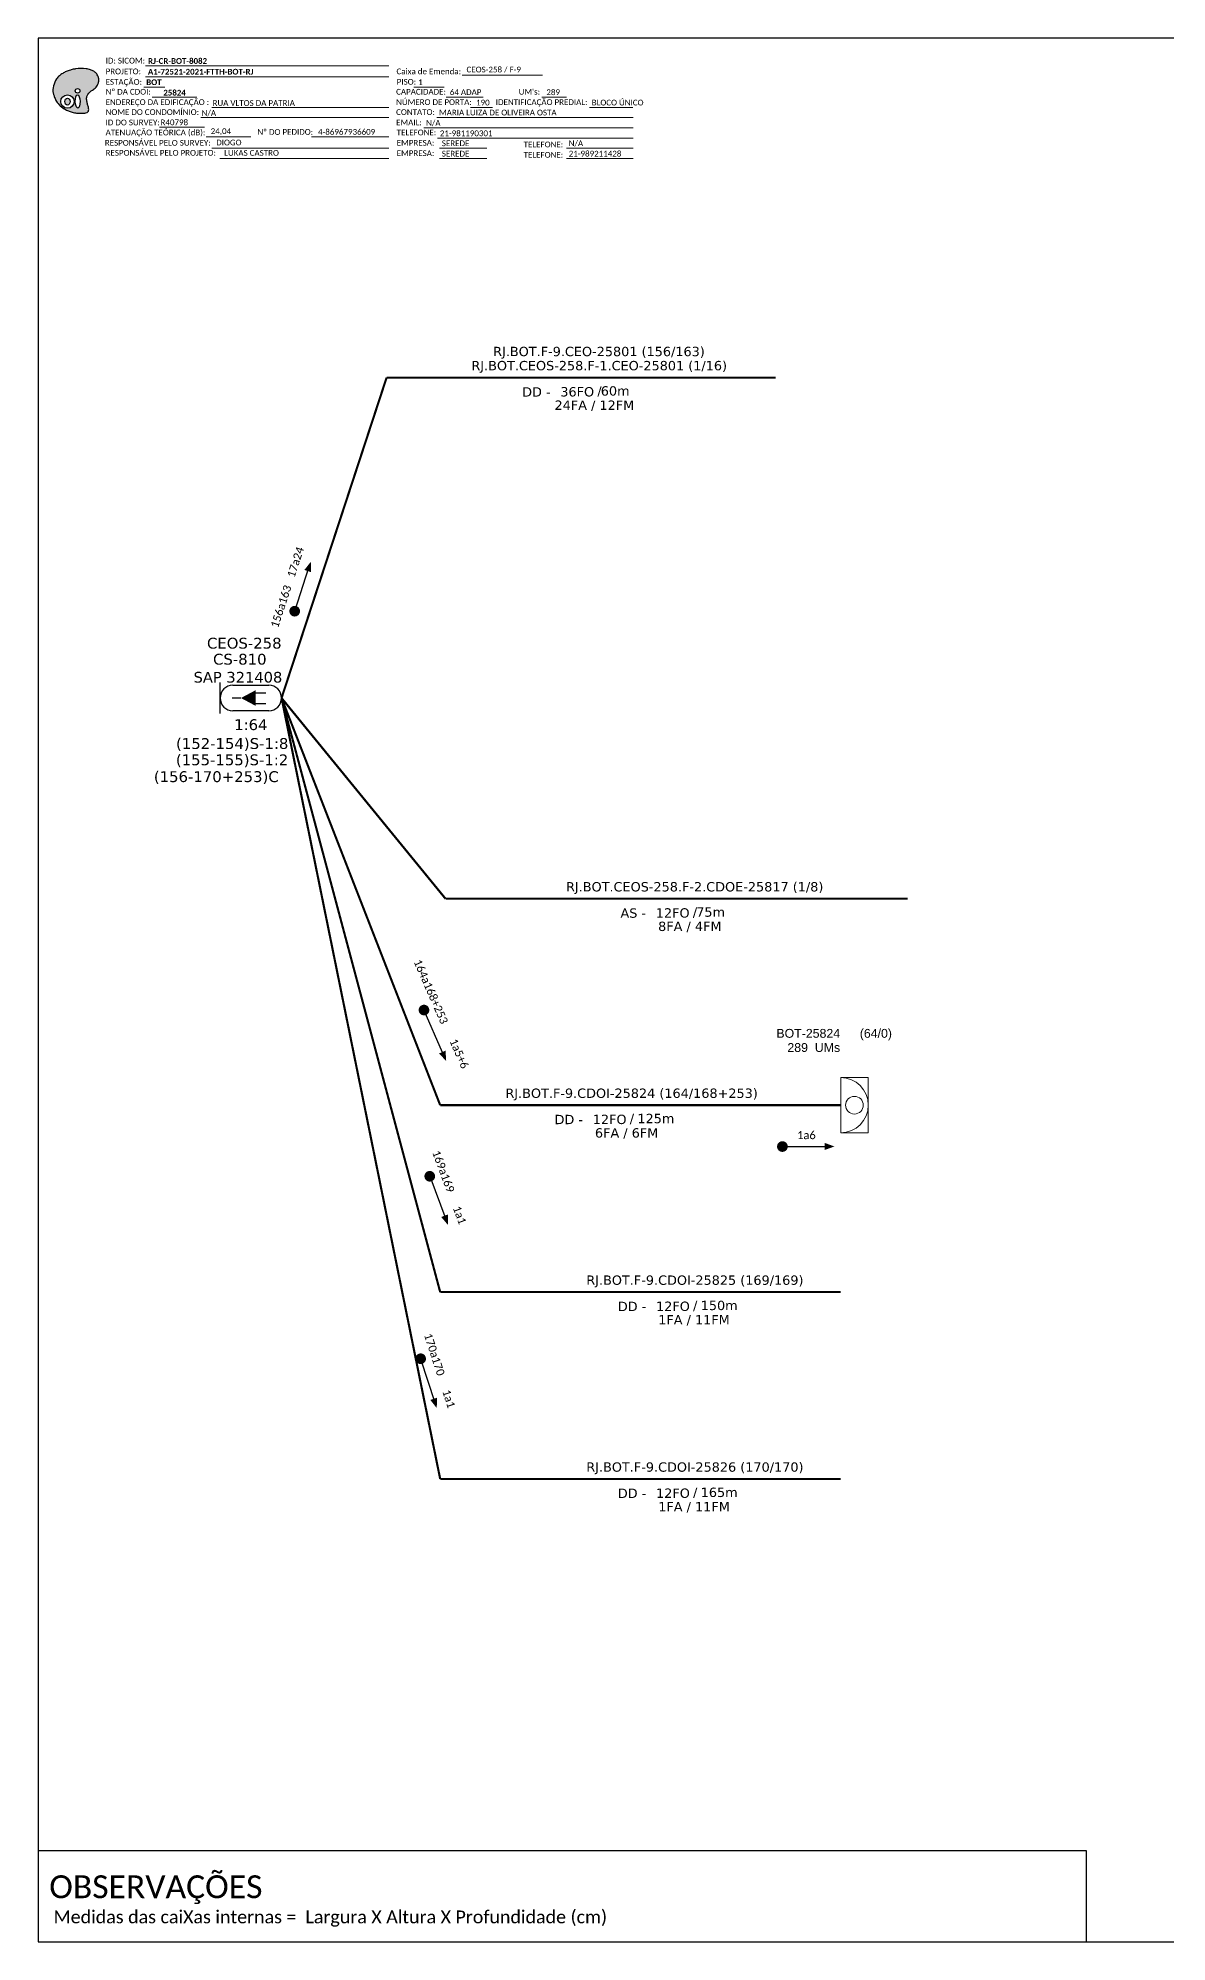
# Model space of a CAD drawing. Extents: x -89 to 2618, y 705 to 1299.
# Drawn here: x -89 to 263, y 705 to 1299 of the extents above; entities that cross this region are included whole.
import ezdxf
from ezdxf.enums import TextEntityAlignment as Align

# ---------------------------------------------------------------- set-up
doc = ezdxf.new("R2010")
doc.units = 0
for name, color, linetype, lineweight in [("20.0-LEGENDA DOS CDO'S", 1, 'Continuous', 0), ('20.1-CDO_INTERIOR', 1, 'Continuous', 0), ('40.1-ETIQUETAS', 1, 'Continuous', 20)]:
    doc.layers.add(name, color=color, linetype=linetype, lineweight=lineweight)
for name, color, linetype in [('20.4-CEOS', 1, 'Continuous'), ('CABO OPTICO EXISTENTE', 5, 'Continuous'), ('CAP a instalar', 1, 'Continuous'), ('CD de instalação futura', 8, 'Continuous'), ('SETA', 7, 'Continuous')]:
    doc.layers.add(name, color=color, linetype=linetype)
doc.styles.add('ARIAL', font='arial.ttf')
doc.styles.add('siredit', font='verdana.ttf')
doc.styles.get("Standard").update_dxf_attribs({"font": 'arial.ttf'})
doc.styles.add('WMF-Calibri0', font='calibri.ttf')
doc.styles.add('WMF-Calibri1', font='calibrib.ttf')
doc.linetypes.add('FENCELINE1', pattern='A,0.25,-0.1,[133,ltypeshp.shx,S=0.1,R=0,X=-0.1,Y=0],-0.1,1', length=1.45)

# ---------------------------------------------------------------- blocks, each defined once
blk = doc.blocks.new('OI')
h = blk.add_hatch(color=40)
edge = h.paths.add_edge_path()
edge.add_spline(control_points=[(4.35, -0.67), (3.92, -0.99), (3.26, -1.5), (2.81, -2.59), (2.9, -3.5), (3.06, -4.27), (3.31, -4.85), (3.37, -5.39), (3.4, -5.88), (3.2, -6.4), (2.54, -6.61), (1.65, -6.63), (0.55, -6.67), (-0.56, -6.42), (-1.61, -6.14), (-2.77, -5.61), (-3.92, -4.77), (-4.89, -3.7), (-5.34, -2.65), (-5.6, -1.94), (-5.85, -0.96), (-5.71, 0.47), (-5.1, 2.02), (-4.14, 3.02), (-3.3, 3.61), (-2.37, 4.16), (-1.36, 4.44), (-0.56, 4.7), (0.79, 4.85), (2.24, 4.97), (3.79, 4.57), (4.67, 4.21), (5.44, 3.65), (5.76, 2.99), (6.03, 2.21), (6.01, 1.46), (5.72, 0.64), (5.31, 0.08), (4.88, -0.38), (4.51, -0.55), (4.35, -0.67)], knot_values=[0, 0, 0, 0, 1.60434, 2.417191, 3.427595, 4.282808, 4.776746, 5.304182, 5.888771, 6.258406, 6.858137, 7.79129, 8.986195, 10.124242, 11.187857, 12.242908, 13.953784, 15.414161, 16.515391, 17.349188, 17.675853, 19.552021, 21.515531, 22.568638, 23.63245, 24.621084, 25.782718, 26.745347, 27.142653, 29.870543, 31.004649, 31.921532, 32.709589, 33.801391, 34.042471, 35.192333, 35.971461, 36.628871, 37.254359, 37.836911, 37.836911, 37.836911, 37.836911], degree=3, periodic=0)
h.paths.add_polyline_path([(1.13, -0.87, -1), (-0.04, -0.87, -1)], flags=16)
edge = h.paths.add_edge_path(flags=16)
edge.add_ellipse((0.56, -3.59), major_axis=(-0.02, 1.71), ratio=0.361305, start_angle=0, end_angle=360)
h.paths.add_polyline_path([(-0.36, -3.62, -1), (-3.8, -3.62, -1)], flags=16)
edge = h.paths.add_edge_path(flags=0)
edge.add_ellipse((-2.08, -3.62), major_axis=(0, 0.885), ratio=0.758294, start_angle=0, end_angle=360)
at = {"color": 40}
for centre, radius in [((-2.08, -3.62), 1.72), ((0.54, -0.87), 0.587)]:
    blk.add_circle(centre, radius, dxfattribs=at)
blk.add_ellipse((-2.08, -3.62), major_axis=(0, 0.885), ratio=0.758294, start_param=-3.141592653589792, end_param=3.141592653589792, dxfattribs=at)
blk.add_ellipse((0.56, -3.59), major_axis=(-0.02, 1.71), ratio=0.361305, dxfattribs=at)
at = {"color": 40, "start_tangent": (-0.800898, -0.598801), "end_tangent": (-0.800898, -0.598801)}
blk.add_spline([(4.35, -0.67), (3.2, -1.78), (2.9, -2.54), (2.92, -3.55), (3.12, -4.38), (3.28, -4.85), (3.37, -5.37), (3.35, -5.95), (3.2, -6.29), (2.66, -6.55), (1.73, -6.63), (0.54, -6.62), (-0.58, -6.41), (-1.6, -6.11), (-2.56, -5.67), (-3.95, -4.67), (-4.89, -3.56), (-5.37, -2.56), (-5.64, -1.78), (-5.72, -1.46), (-5.63, 0.42), (-4.84, 2.22), (-4.13, 2.99), (-3.27, 3.62), (-2.4, 4.09), (-1.3, 4.47), (-0.37, 4.72), (0.02, 4.77), (2.75, 4.8), (3.85, 4.53), (4.69, 4.16), (5.31, 3.68), (5.85, 2.73), (5.93, 2.5), (5.94, 1.35), (5.67, 0.62), (5.29, 0.08), (4.84, -0.36), (4.35, -0.67)], degree=3, dxfattribs=at)
blk = doc.blocks.new('CARIMBO')
at = {"color": 7, "lineweight": 0}
for points in [[(35.66, -16.79), (111.64, -16.79)], [(134.48, -16.3), (159.61, -16.3)], [(35.15, -20.06), (41.7, -20.06)], [(37.81, -23.14), (51.75, -23.14)], [(119.43, -20.02), (128.92, -20.02)], [(129.48, -23.14), (141.1, -23.14)], [(159.42, -23.14), (167.09, -23.14)], [(52.97, -29.48), (111.64, -29.48)], [(56.38, -26.37), (111.64, -26.37)], [(126.6, -29.48), (187.83, -29.48)], [(137.07, -26.37), (144.01, -26.37)], [(174.24, -26.37), (187.8, -26.37)], [(40.13, -32.55), (54.07, -32.55)], [(54.67, -35.52), (68.61, -35.52)], [(122.56, -32.72), (187.83, -32.72)], [(56.38, -39.07), (111.64, -39.07)], [(126.84, -35.96), (187.83, -35.96)], [(127.45, -39.07), (142.25, -39.07)], [(167.06, -39.07), (187.83, -39.07)], [(58.87, -42.31), (111.64, -42.31)], [(127.45, -42.31), (142.25, -42.31)], [(167.06, -42.31), (187.83, -42.31)]]:
    blk.add_lwpolyline(points, dxfattribs=at)
at = {"color": 7, "xscale": 1.213923925163967, "yscale": 1.213923925163967, "zscale": 1.213923925163967, "rotation": 0.1532896023949059}
blk.add_blockref('OI', (13.86, -20.16), dxfattribs=at)
at = {"color": 7, "lineweight": 0, "style": 'WMF-Calibri0'}
for s, height, p in [('PROJETO:', 1.793, (23.26, -16.04)), ('ESTAÇÃO:', 1.793, (23.26, -19.32)), ('Caixa de Emenda:', 1.7927, (114.02, -16.04)), ('PISO:', 1.793, (114.09, -19.28)), ('ENDEREÇO DA EDIFICAÇÃO :', 1.7927, (23.26, -25.63)), ('Nº DA CDOI:', 1.7927, (23.26, -22.39)), ('CAPACIDADE:', 1.7927, (113.91, -22.39)), ('NÚMERO DE PORTA:', 1.7927, (113.91, -25.63)), ('IDENTIFICAÇÃO PREDIAL:', 1.7927, (144.99, -25.63)), ("UM's:", 1.793, (152.15, -22.39)), ('NOME DO CONDOMÍNIO:', 1.7927, (23.26, -28.74)), ('CONTATO:', 1.793, (113.91, -28.74)), ('ATENUAÇÃO TEÓRICA (dB):', 1.7927, (23.26, -35.09)), ('ID DO SURVEY:', 1.7927, (23.26, -31.97)), ('EMAIL:', 1.793, (113.91, -31.97)), ('TELEFONE:', 1.793, (114.09, -35.09)), ('RESPONSÁVEL PELO SURVEY:', 1.7927, (23.02, -38.32)), ('RESPONSÁVEL PELO PROJETO:', 1.7927, (23.26, -41.44)), ('EMPRESA:', 1.793, (114.09, -38.32)), ('EMPRESA:', 1.793, (114.09, -41.56)), ('TELEFONE:', 1.793, (153.7, -38.83)), ('TELEFONE:', 1.793, (153.7, -42.06))]:
    blk.add_text(s, height=height, dxfattribs=at).set_placement(p)
at = {"color": 7, "lineweight": 0, "flags": 8}
for tag, p, style in [('EST', (35.94, -19.41), 'WMF-Calibri1'), ('PROJ', (36.46, -16.13), 'WMF-Calibri1'), ('PISO_PTR', (120.78, -19.42), 'WMF-Calibri0'), ('CEOS-XX', (135.87, -15.46), 'WMF-Calibri0'), ('CAPAC.', (130.66, -22.52), 'WMF-Calibri0'), ("UC'S", (160.78, -22.54), 'WMF-Calibri0'), ('NOME_DO_COND.', (53.23, -29.02), 'WMF-Calibri0'), ('LOGRADOURO', (56.65, -25.91), 'WMF-Calibri0'), ('NOME_DO_CONTATO', (127.3, -28.89), 'WMF-Calibri0'), ('N°', (138.85, -25.77), 'WMF-Calibri0'), ('N°PREDIO', (174.94, -25.77), 'WMF-Calibri0'), ('_ID_', (40.39, -31.94), 'WMF-Calibri0'), ('O_POTEN', (56.06, -34.68), 'WMF-Calibri0'), ('EMAIL', (123.26, -32.12), 'WMF-Calibri0'), ('TELEFONE', (127.55, -35.36), 'WMF-Calibri0'), ('RES_SURVEY', (57.78, -38.23), 'WMF-Calibri0'), ('RES_PROJ', (60.27, -41.47), 'WMF-Calibri0'), ('EMP_RESP_SURVEY', (128.16, -38.47), 'WMF-Calibri0'), ('EMP_RESP_PROJ', (128.16, -41.71), 'WMF-Calibri0'), ('CONT_RESP_SURVEY', (167.76, -38.47), 'WMF-Calibri0'), ('CONT_RESP_PROJ', (167.76, -41.71), 'WMF-Calibri0')]:
    blk.add_attdef(tag, p, '', height=1.79, dxfattribs=dict(at, style=style))
at = {"color": 7, "lineweight": 0, "style": 'WMF-Calibri1', "flags": 8}
blk.add_attdef("N° CDO'S", text='', height=1.79, dxfattribs=at).set_placement((44.78, -22.68), align=Align.CENTER)
blk = doc.blocks.new('ETIQUETA_RS5F')
at = {"layer": '40.1-ETIQUETAS', "color": 0, "style": 'siredit'}
blk.add_text('/', height=1.5, dxfattribs=at).set_placement((1.58, -1.95), align=Align.MIDDLE_RIGHT)
for tag, p in [('ETIQUETA_R_PRIMARIA', (1.21, 4.1)), ('ETIQUETA_R_SECUNDARIA', (1.21, 2.1)), ('F_ATIVAS/F_MORTAS', (1.14, -4.24))]:
    blk.add_attdef(tag, text='', height=1.5, dxfattribs=at).set_placement(p, align=Align.MIDDLE_CENTER)
for tag, p in [('TIPO_CABO', (-6.58, -2.12)), ('CAP_CABO', (0.4, -2.09))]:
    blk.add_attdef(tag, text='', height=1.5, dxfattribs=at).set_placement(p, align=Align.MIDDLE_RIGHT)
blk.add_attdef('METROS', text='', height=1.5, dxfattribs=at).set_placement((2.14, -1.95), align=Align.MIDDLE_LEFT)
for tag, p in [('FUSÃO_1', (0.85, -8.39)), ('FUSÃO_2', (0.85, -10.6)), ('FUSÃO_3', (0.85, -12.93)), ('FUSÃO_4', (0.85, -15.14)), ('FUSÃO_5', (0.85, -17.16))]:
    blk.add_attdef(tag, text='', height=1.5, dxfattribs=at).set_placement(p, align=Align.CENTER)
blk = doc.blocks.new('CDOI_INT')
at = {"layer": '20.1-CDO_INTERIOR', "color": 0, "lineweight": 18}
blk.add_lwpolyline([(4.25, -4.25), (4.25, 4.25), (0, 4.25), (0, -4.25)], close=True, dxfattribs=at)
blk.add_circle((2.12, 0), 1.36, dxfattribs=at)
blk.add_arc((0, 0), 4.25, 270, 90, dxfattribs=at)
at = {"layer": "20.0-LEGENDA DOS CDO'S", "color": 0, "style": 'ARIAL'}
for tag, p in [('CDO_N', (-0.08, 10.38)), ('SPLITER_1', (21.18, 10.38)), ('SURVEY', (-0.08, 8.2)), ('SPLITER_2', (21.19, 8.68)), ('SAP', (-0.08, 6.23)), ('1:XX', (5.94, -2.22)), ('UMS', (5.94, -4.24))]:
    blk.add_attdef(tag, p, '', height=1.36, dxfattribs=at)
blk.add_attdef('FIBRAS_UTILIZADAS', text='', height=1.36, dxfattribs=at).set_placement((15.34, 10.38), align=Align.CENTER)
blk = doc.blocks.new('CEOS_UN_SC')
at = {"layer": '20.4-CEOS', "color": 0}
for p, q in [((-9.11, 2.39), (-2.39, 2.39)), ((-2.39, -2.39), (-9.11, -2.39))]:
    blk.add_line(p, q, dxfattribs=at)
for points in [[(-11.5, -2.89), (-11.5, 2.89)], [(-7.6, 0), (-9.22, 0)], [(-4.96, 0.95), (-2.92, 0.95)], [(-4.96, -1.04), (-2.92, -1.04)]]:
    blk.add_lwpolyline(points, dxfattribs=at)
blk.add_lwpolyline([(-7.6, 0, 0, 2.95, 0), (-4.83, 0, 2.95, 2.95, 0)], format="xyseb", dxfattribs=at)
for centre, start, end in [((-9.11, 0), 90, 270), ((-2.39, 0), 270, 90)]:
    blk.add_arc(centre, 2.39, start, end, dxfattribs=at)
at = {"layer": '20.4-CEOS', "color": 7, "style": 'siredit'}
for tag, height, p in [('NOME?', 2.03, (-5.75, 10.27)), ('LOCAL?', 2.03, (-5.75, 7.27)), ('TIPO?', 2, (-8.17, 3.89))]:
    blk.add_attdef(tag, text='', height=height, dxfattribs=at).set_placement(p, align=Align.MIDDLE_CENTER)
for tag, p in [('RACIO_SPLITAGEM', (-5.75, -3.97)), ('FIBRAS_RESERVA', (-5.75, -7.51))]:
    blk.add_attdef(tag, text='', height=2.03, dxfattribs=at).set_placement(p, align=Align.TOP_CENTER)

msp = doc.modelspace()

# ---------------------------------------------------------------- linework, layer by layer
msp.add_lwpolyline([(-89.32, 705.02), (749.25, 705.02), (749.25, 1299.02), (-89.32, 1299.02), (-89.32, 705.02)])
at = {"color": 7, "lineweight": 0}
for points in [[(-55.82, 1290.33), (20.16, 1290.33)], [(-4.01, 1268.26), (20.14, 1268.26)]]:
    msp.add_lwpolyline(points, dxfattribs=at)
at = {"color": 7}
for points, const_width in [([(-9.51, 1119.42, 1), (-8.99, 1121.01, 1)], 1.66), ([(30.76, 996.53, 1), (31.42, 995.01, 1)], 1.66), ([(142.09, 953.18, 1), (143.75, 953.18, 1)], 1.67), ([(32.6, 944.69, 1), (33.18, 943.13, 1)], 1.66), ([(29.79, 887.77, 1), (30.3, 886.19, 1)], 1.66)]:
    msp.add_lwpolyline(points, format="xyb", close=True, dxfattribs=dict(at, const_width=const_width))
msp.add_lwpolyline([(-89.24, 733.5), (237.71, 733.5), (237.71, 705.02)], dxfattribs=at)
at = {"layer": 'CAP a instalar', "color": 7, "linetype": 'FENCELINE1', "ltscale": 6, "const_width": 0.667}
for points in [[(-13.35, 1093.12), (19.43, 1193.09)], [(19.43, 1193.09), (140.81, 1193.09)], [(37.81, 1030.5), (-13.35, 1093.12)], [(-13.35, 1093.12), (36.15, 849.45)], [(36.15, 907.77), (-13.35, 1093.12)], [(37.81, 1030.5), (182, 1030.5)], [(36.15, 907.77), (161.09, 907.77)], [(36.15, 849.45), (161.09, 849.45)]]:
    msp.add_lwpolyline(points, dxfattribs=at)
at = {"layer": 'CAP a instalar', "color": 1, "linetype": 'FENCELINE1', "ltscale": 6, "const_width": 0.667}
for points in [[(36.15, 966.09), (-13.35, 1093.12)], [(36.15, 966.09), (161.09, 966.09)]]:
    msp.add_lwpolyline(points, dxfattribs=at)
at = {"layer": 'SETA', "color": 7}
for points in [[(-9.25, 1120.22), (-4.79, 1133.81)], [(31.09, 995.77), (36.8, 982.65)], [(142.92, 953.18), (157.25, 953.18)], [(32.89, 943.91), (37.88, 930.5)], [(30.04, 886.98), (34.46, 873.37)]]:
    msp.add_lwpolyline(points, dxfattribs=at)
for points in [[(-6.23, 1133.07), (-4.22, 1135.62), (-4.12, 1132.38)], [(37.82, 983.1), (38.02, 979.86), (35.79, 982.21)], [(156.1, 954.32), (159.15, 953.21), (156.1, 952.1)], [(38.54, 931.98), (38.56, 928.73), (36.46, 931.2)], [(35.18, 874.81), (35.07, 871.57), (33.07, 874.13)]]:
    msp.add_solid(points, dxfattribs=at)

# ---------------------------------------------------------------- block references
ref = msp.add_blockref('CARIMBO', (-91.51, 1303.77))
ref.add_attrib('PROJ', 'A1-72521-2021-FTTH-BOT-RJ', (-55.05, 1287.63), dxfattribs={"color": 7, "lineweight": 0, "height": 1.7927, "style": 'WMF-Calibri1'})
ref.add_attrib('EST', 'BOT', (-55.57, 1284.35), dxfattribs={"color": 7, "lineweight": 0, "height": 1.793, "style": 'WMF-Calibri1'})
ref.add_attrib("N° CDO'S", '25824', dxfattribs={"color": 7, "lineweight": 0, "height": 1.793, "style": 'WMF-Calibri1'}).set_placement((-46.73, 1281.09), align=Align.CENTER)
ref.add_attrib('LOGRADOURO', 'RUA VLTOS DA PATRIA', (-34.86, 1277.86), dxfattribs={"color": 7, "lineweight": 0, "height": 1.7927, "style": 'WMF-Calibri0'})
ref.add_attrib('NOME_DO_COND.', 'N/A', (-38.28, 1274.74), dxfattribs={"color": 7, "lineweight": 0, "height": 1.793, "style": 'WMF-Calibri0'})
ref.add_attrib('_ID_', 'R40798', (-51.11, 1271.83), dxfattribs={"color": 7, "lineweight": 0, "height": 1.793, "style": 'WMF-Calibri0'})
ref.add_attrib('O_POTEN', '24,04', (-35.45, 1269.09), dxfattribs={"color": 7, "lineweight": 0, "height": 1.793, "style": 'WMF-Calibri0'})
ref.add_attrib('RES_SURVEY', 'DIOGO', (-33.73, 1265.54), dxfattribs={"color": 7, "lineweight": 0, "height": 1.793, "style": 'WMF-Calibri0'})
ref.add_attrib('RES_PROJ', 'LUKAS CASTRO', (-31.24, 1262.3), dxfattribs={"color": 7, "lineweight": 0, "height": 1.7927, "style": 'WMF-Calibri0'})
ref.add_attrib('CEOS-XX', 'CEOS-258 / F-9', (44.36, 1288.31), dxfattribs={"color": 7, "lineweight": 0, "height": 1.7927, "style": 'WMF-Calibri0'})
ref.add_attrib('CAPAC.', '64 ADAP', (39.15, 1281.25), dxfattribs={"color": 7, "lineweight": 0, "height": 1.793, "style": 'WMF-Calibri0'})
ref.add_attrib("UC'S", '289', (69.27, 1281.23), dxfattribs={"color": 7, "lineweight": 0, "height": 1.793, "style": 'WMF-Calibri0'})
ref.add_attrib('PISO_PTR', '1', (29.28, 1284.34), dxfattribs={"color": 7, "lineweight": 0, "height": 1.79, "style": 'WMF-Calibri0'})
ref.add_attrib('N°', '190', (47.34, 1278), dxfattribs={"color": 7, "lineweight": 0, "height": 1.793, "style": 'WMF-Calibri0'})
ref.add_attrib('N°PREDIO', 'BLOCO ÚNICO', (83.43, 1278), dxfattribs={"color": 7, "lineweight": 0, "height": 1.7927, "style": 'WMF-Calibri0'})
ref.add_attrib('NOME_DO_CONTATO', 'MARIA LUIZA DE OLIVEIRA OSTA', (35.79, 1274.88), dxfattribs={"color": 7, "lineweight": 0, "height": 1.7927, "style": 'WMF-Calibri0'})
ref.add_attrib('EMAIL', 'N/A', (31.75, 1271.65), dxfattribs={"color": 7, "lineweight": 0, "height": 1.793, "style": 'WMF-Calibri0'})
ref.add_attrib('TELEFONE', '21-981190301', (36.04, 1268.41), dxfattribs={"color": 7, "lineweight": 0, "height": 1.7927, "style": 'WMF-Calibri0'})
ref.add_attrib('EMP_RESP_SURVEY', 'SEREDE', (36.65, 1265.3), dxfattribs={"color": 7, "lineweight": 0, "height": 1.793, "style": 'WMF-Calibri0'})
ref.add_attrib('EMP_RESP_PROJ', 'SEREDE', (36.65, 1262.06), dxfattribs={"color": 7, "lineweight": 0, "height": 1.793, "style": 'WMF-Calibri0'})
ref.add_attrib('CONT_RESP_SURVEY', 'N/A', (76.25, 1265.3), dxfattribs={"color": 7, "lineweight": 0, "height": 1.793, "style": 'WMF-Calibri0'})
ref.add_attrib('CONT_RESP_PROJ', '21-989211428', (76.25, 1262.06), dxfattribs={"color": 7, "lineweight": 0, "height": 1.7927, "style": 'WMF-Calibri0'})
at = {"layer": '20.4-CEOS', "color": 5}
ref = msp.add_blockref('CEOS_UN_SC', (-13.35, 1093.12), dxfattribs=dict(at, xscale=1.666666666666667, yscale=1.666666666666667, zscale=1.666666666666667))
ref.add_attrib('NOME?', 'CEOS-258', dxfattribs={"color": 7, "height": 3.379, "style": 'siredit'}).set_placement((-24.98, 1110.23), align=Align.MIDDLE_CENTER)
ref.add_attrib('LOCAL?', 'CS-810', dxfattribs={"color": 7, "height": 3.379, "style": 'siredit'}).set_placement((-26.38, 1105.23), align=Align.MIDDLE_CENTER)
ref.add_attrib('TIPO?', 'SAP 321408', dxfattribs={"color": 7, "height": 3.333, "style": 'siredit'}).set_placement((-26.96, 1099.61), align=Align.MIDDLE_CENTER)
ref.add_attrib('RACIO_SPLITAGEM', '1:64', dxfattribs={"color": 7, "height": 3.379, "style": 'siredit'}).set_placement((-22.93, 1086.5), align=Align.TOP_CENTER)
ref.add_attrib('FIBRAS_RESERVA', '(152-154)S-1:8', dxfattribs={"color": 7, "height": 3.3792, "style": 'siredit'}).set_placement((-28.75, 1080.61), align=Align.TOP_CENTER)
at = {"layer": 'CAP a instalar', "color": 7, "linetype": 'FENCELINE1', "ltscale": 7}
ref = msp.add_blockref('ETIQUETA_RS5F', (83.46, 1192.74), dxfattribs=dict(at, xscale=1.943999974999618, yscale=1.943999974999618, zscale=1.943999974999618))
ref.add_attrib('ETIQUETA_R_PRIMARIA', 'RJ.BOT.F-9.CEO-25801 (156/163)', dxfattribs={"layer": '40.1-ETIQUETAS', "color": 0, "height": 2.916, "style": 'siredit'}).set_placement((85.69, 1201.24), align=Align.MIDDLE_CENTER)
ref.add_attrib('ETIQUETA_R_SECUNDARIA', 'RJ.BOT.CEOS-258.F-1.CEO-25801 (1/16)', dxfattribs={"layer": '40.1-ETIQUETAS', "color": 0, "height": 2.916, "style": 'siredit'}).set_placement((85.76, 1196.83), align=Align.MIDDLE_CENTER)
ref.add_attrib('TIPO_CABO', 'DD -', dxfattribs={"layer": '40.1-ETIQUETAS', "color": 0, "height": 2.916, "style": 'siredit'}).set_placement((70.6, 1188.62), align=Align.MIDDLE_RIGHT)
ref.add_attrib('CAP_CABO', '36FO', dxfattribs={"layer": '40.1-ETIQUETAS', "color": 0, "height": 2.916, "style": 'siredit'}).set_placement((84.17, 1188.67), align=Align.MIDDLE_RIGHT)
ref.add_attrib('METROS', '60m', dxfattribs={"layer": '40.1-ETIQUETAS', "color": 0, "height": 2.916, "style": 'siredit'}).set_placement((86.25, 1188.94), align=Align.MIDDLE_LEFT)
ref.add_attrib('F_ATIVAS/F_MORTAS', '24FA / 12FM', dxfattribs={"layer": '40.1-ETIQUETAS', "color": 0, "height": 2.916, "style": 'siredit'}).set_placement((84.25, 1184.48), align=Align.MIDDLE_CENTER)
ref = msp.add_blockref('ETIQUETA_RS5F', (113.25, 1030.14), dxfattribs=dict(at, xscale=1.943999974999618, yscale=1.943999974999618, zscale=1.943999974999618))
ref.add_attrib('ETIQUETA_R_SECUNDARIA', 'RJ.BOT.CEOS-258.F-2.CDOE-25817 (1/8)', dxfattribs={"layer": '40.1-ETIQUETAS', "color": 0, "height": 2.916, "style": 'siredit'}).set_placement((115.55, 1034.23), align=Align.MIDDLE_CENTER)
ref.add_attrib('TIPO_CABO', 'AS -', dxfattribs={"layer": '40.1-ETIQUETAS', "color": 0, "height": 2.916, "style": 'siredit'}).set_placement((100.39, 1026.03), align=Align.MIDDLE_RIGHT)
ref.add_attrib('CAP_CABO', '12FO', dxfattribs={"layer": '40.1-ETIQUETAS', "color": 0, "height": 2.916, "style": 'siredit'}).set_placement((113.96, 1026.07), align=Align.MIDDLE_RIGHT)
ref.add_attrib('METROS', '75m', dxfattribs={"layer": '40.1-ETIQUETAS', "color": 0, "height": 2.916, "style": 'siredit'}).set_placement((116.04, 1026.34), align=Align.MIDDLE_LEFT)
ref.add_attrib('F_ATIVAS/F_MORTAS', '8FA / 4FM', dxfattribs={"layer": '40.1-ETIQUETAS', "color": 0, "height": 2.916, "style": 'siredit'}).set_placement((114.03, 1021.89), align=Align.MIDDLE_CENTER)
at = {"layer": 'CAP a instalar', "color": 1, "linetype": 'FENCELINE1', "ltscale": 7}
ref = msp.add_blockref('ETIQUETA_RS5F', (93.57, 965.73), dxfattribs=dict(at, xscale=1.943999974998102, yscale=1.943999974998102, zscale=1.943999974998102))
ref.add_attrib('ETIQUETA_R_SECUNDARIA', 'RJ.BOT.F-9.CDOI-25824 (164/168+253)', dxfattribs={"layer": 'CABO OPTICO EXISTENTE', "color": 0, "height": 2.916, "style": 'siredit'}).set_placement((95.87, 969.82), align=Align.MIDDLE_CENTER)
ref.add_attrib('TIPO_CABO', 'DD -', dxfattribs={"layer": '40.1-ETIQUETAS', "color": 0, "height": 2.916, "style": 'siredit'}).set_placement((80.71, 961.62), align=Align.MIDDLE_RIGHT)
ref.add_attrib('CAP_CABO', '12FO', dxfattribs={"layer": '40.1-ETIQUETAS', "color": 0, "height": 2.916, "style": 'siredit'}).set_placement((94.29, 961.66), align=Align.MIDDLE_RIGHT)
ref.add_attrib('METROS', '125m', dxfattribs={"layer": '40.1-ETIQUETAS', "color": 0, "height": 2.916, "style": 'siredit'}).set_placement((97.68, 961.93), align=Align.MIDDLE_LEFT)
ref.add_attrib('F_ATIVAS/F_MORTAS', '6FA / 6FM', dxfattribs={"layer": '40.1-ETIQUETAS', "color": 0, "height": 2.916, "style": 'siredit'}).set_placement((94.31, 957.44), align=Align.MIDDLE_CENTER)
at = {"layer": 'CAP a instalar', "color": 7, "linetype": 'FENCELINE1', "ltscale": 7}
ref = msp.add_blockref('ETIQUETA_RS5F', (113.32, 907.41), dxfattribs=dict(at, xscale=1.943999974998102, yscale=1.943999974998102, zscale=1.943999974998102))
ref.add_attrib('ETIQUETA_R_SECUNDARIA', 'RJ.BOT.F-9.CDOI-25825 (169/169)', dxfattribs={"layer": 'CABO OPTICO EXISTENTE', "color": 0, "height": 2.916, "style": 'siredit'}).set_placement((115.62, 911.5), align=Align.MIDDLE_CENTER)
ref.add_attrib('TIPO_CABO', 'DD -', dxfattribs={"layer": '40.1-ETIQUETAS', "color": 0, "height": 2.916, "style": 'siredit'}).set_placement((100.46, 903.3), align=Align.MIDDLE_RIGHT)
ref.add_attrib('CAP_CABO', '12FO', dxfattribs={"layer": '40.1-ETIQUETAS', "color": 0, "height": 2.916, "style": 'siredit'}).set_placement((114.04, 903.35), align=Align.MIDDLE_RIGHT)
ref.add_attrib('METROS', '150m', dxfattribs={"layer": '40.1-ETIQUETAS', "color": 0, "height": 2.916, "style": 'siredit'}).set_placement((117.43, 903.61), align=Align.MIDDLE_LEFT)
ref.add_attrib('F_ATIVAS/F_MORTAS', '1FA / 11FM', dxfattribs={"layer": '40.1-ETIQUETAS', "color": 0, "height": 2.916, "style": 'siredit'}).set_placement((115.33, 899.13), align=Align.MIDDLE_CENTER)
ref = msp.add_blockref('ETIQUETA_RS5F', (113.32, 849.1), dxfattribs=dict(at, xscale=1.943999974998102, yscale=1.943999974998102, zscale=1.943999974998102))
ref.add_attrib('ETIQUETA_R_SECUNDARIA', 'RJ.BOT.F-9.CDOI-25826 (170/170)', dxfattribs={"layer": 'CABO OPTICO EXISTENTE', "color": 0, "height": 2.916, "style": 'siredit'}).set_placement((115.62, 853.19), align=Align.MIDDLE_CENTER)
ref.add_attrib('TIPO_CABO', 'DD -', dxfattribs={"layer": '40.1-ETIQUETAS', "color": 0, "height": 2.916, "style": 'siredit'}).set_placement((100.46, 844.99), align=Align.MIDDLE_RIGHT)
ref.add_attrib('CAP_CABO', '12FO', dxfattribs={"layer": '40.1-ETIQUETAS', "color": 0, "height": 2.916, "style": 'siredit'}).set_placement((114.04, 845.03), align=Align.MIDDLE_RIGHT)
ref.add_attrib('METROS', '165m', dxfattribs={"layer": '40.1-ETIQUETAS', "color": 0, "height": 2.916, "style": 'siredit'}).set_placement((117.43, 845.3), align=Align.MIDDLE_LEFT)
ref.add_attrib('F_ATIVAS/F_MORTAS', '1FA / 11FM', dxfattribs={"layer": '40.1-ETIQUETAS', "color": 0, "height": 2.916, "style": 'siredit'}).set_placement((115.34, 840.81), align=Align.MIDDLE_CENTER)
at = {"layer": 'CD de instalação futura', "color": 1, "ltscale": 11}
ref = msp.add_blockref('CDOI_INT', (161.1, 966.09), dxfattribs=dict(at, xscale=2.025693758308383, yscale=2.025693758308383, zscale=2.025693758308383))
ref.add_attrib('CDO_N', 'BOT-25824', dxfattribs={"layer": "20.0-LEGENDA DOS CDO'S", "color": 0, "height": 2.755, "style": 'ARIAL'}).set_placement((160.93, 987.12), align=Align.RIGHT)
ref.add_attrib('FIBRAS_UTILIZADAS', '    (64/0)', dxfattribs={"layer": "20.0-LEGENDA DOS CDO'S", "color": 0, "height": 2.75, "style": 'ARIAL'}).set_placement((169.95, 987.12), align=Align.CENTER)
ref.add_attrib('SURVEY', '289  UMs', dxfattribs={"layer": "20.0-LEGENDA DOS CDO'S", "color": 0, "height": 2.755, "style": 'ARIAL'}).set_placement((160.94, 982.7), align=Align.RIGHT)

# ---------------------------------------------------------------- texts
at = {"color": 7, "lineweight": 0, "style": 'WMF-Calibri0'}
for s, p in [('ID: SICOM: ', (-68.22, 1291.08)), ('Nº DO PEDIDO:', (-20.88, 1268.84))]:
    msp.add_text(s, height=1.7927, dxfattribs=at).set_placement(p)
at = {"color": 7, "style": 'WMF-Calibri0'}
msp.add_text('OBSERVAÇÕES', height=7.1308, dxfattribs=at).set_placement((-85.83, 718.67))
at = {"color": 7, "char_height": 2.4963, "width": 42.2022, "attachment_point": 5}
for s, insert, rotation in [('\\fCalibri|b0|i0|c0|p34;17a24', (-8.98, 1135.5), 71.85457), ('\\fCalibri|b0|i0|c0|p34;156a163', (-13.51, 1121.7), 71.85457), ('\\fCalibri|b0|i0|c0|p34;164a168\\C1;+253', (33.25, 1001.5), 293.54202), ('\\fCalibri|b0|i0|c0|p34;1a5\\C1;+6', (42.06, 982.17), 293.54202), ('\\fCalibri|b0|i0|c0|p34;169a169', (37.14, 945.41), 290.41197), ('\\fCalibri|b0|i0|c0|p34;1a1', (42.21, 931.79), 290.41197), ('\\fCalibri|b0|i0|c0|p34;170a170', (34.35, 888.3), 287.98973), ('\\fCalibri|b0|i0|c0|p34;1a1', (38.84, 874.47), 287.98973)]:
    msp.add_mtext(s, dxfattribs=dict(at, insert=insert, rotation=rotation))
at = {"color": 7, "insert": (150.41, 956.73), "char_height": 2.5, "width": 42.2647, "attachment_point": 5}
msp.add_mtext('\\fCalibri|b0|i0|c0|p34;1a6', dxfattribs=at)
at = {"color": 7, "insert": (-84.48, 714.83), "char_height": 4, "width": 658.8434, "attachment_point": 1, "style": 'WMF-Calibri0'}
msp.add_mtext('Medidas das caiXas internas =  Largura X Altura X Profundidade (cm)', dxfattribs=at)
at = {"color": 7, "lineweight": 0, "flags": 8}
for tag, p, s, style in [('RJ-CR-BOT-8082', (-55.02, 1290.98), 'RJ-CR-BOT-8082', 'WMF-Calibri1'), ('4-86967936609', (-1.97, 1268.87), '4-86967936609', 'WMF-Calibri0')]:
    msp.add_attdef(tag, p, s, height=1.7927, dxfattribs=dict(at, style=style))
at = {"layer": '20.4-CEOS', "color": 7, "style": 'siredit'}
msp.add_attdef('(155-155)S-1:2', text='(XX)R', height=3.379, dxfattribs=at).set_placement((-28.79, 1075.53), align=Align.TOP_CENTER)
at = {"layer": '20.4-CEOS', "color": 1, "style": 'siredit'}
msp.add_attdef('(156-170+253)C', text='(XX)R', height=3.379, dxfattribs=at).set_placement((-33.72, 1070.28), align=Align.TOP_CENTER)

doc.saveas('drawing.dxf')
